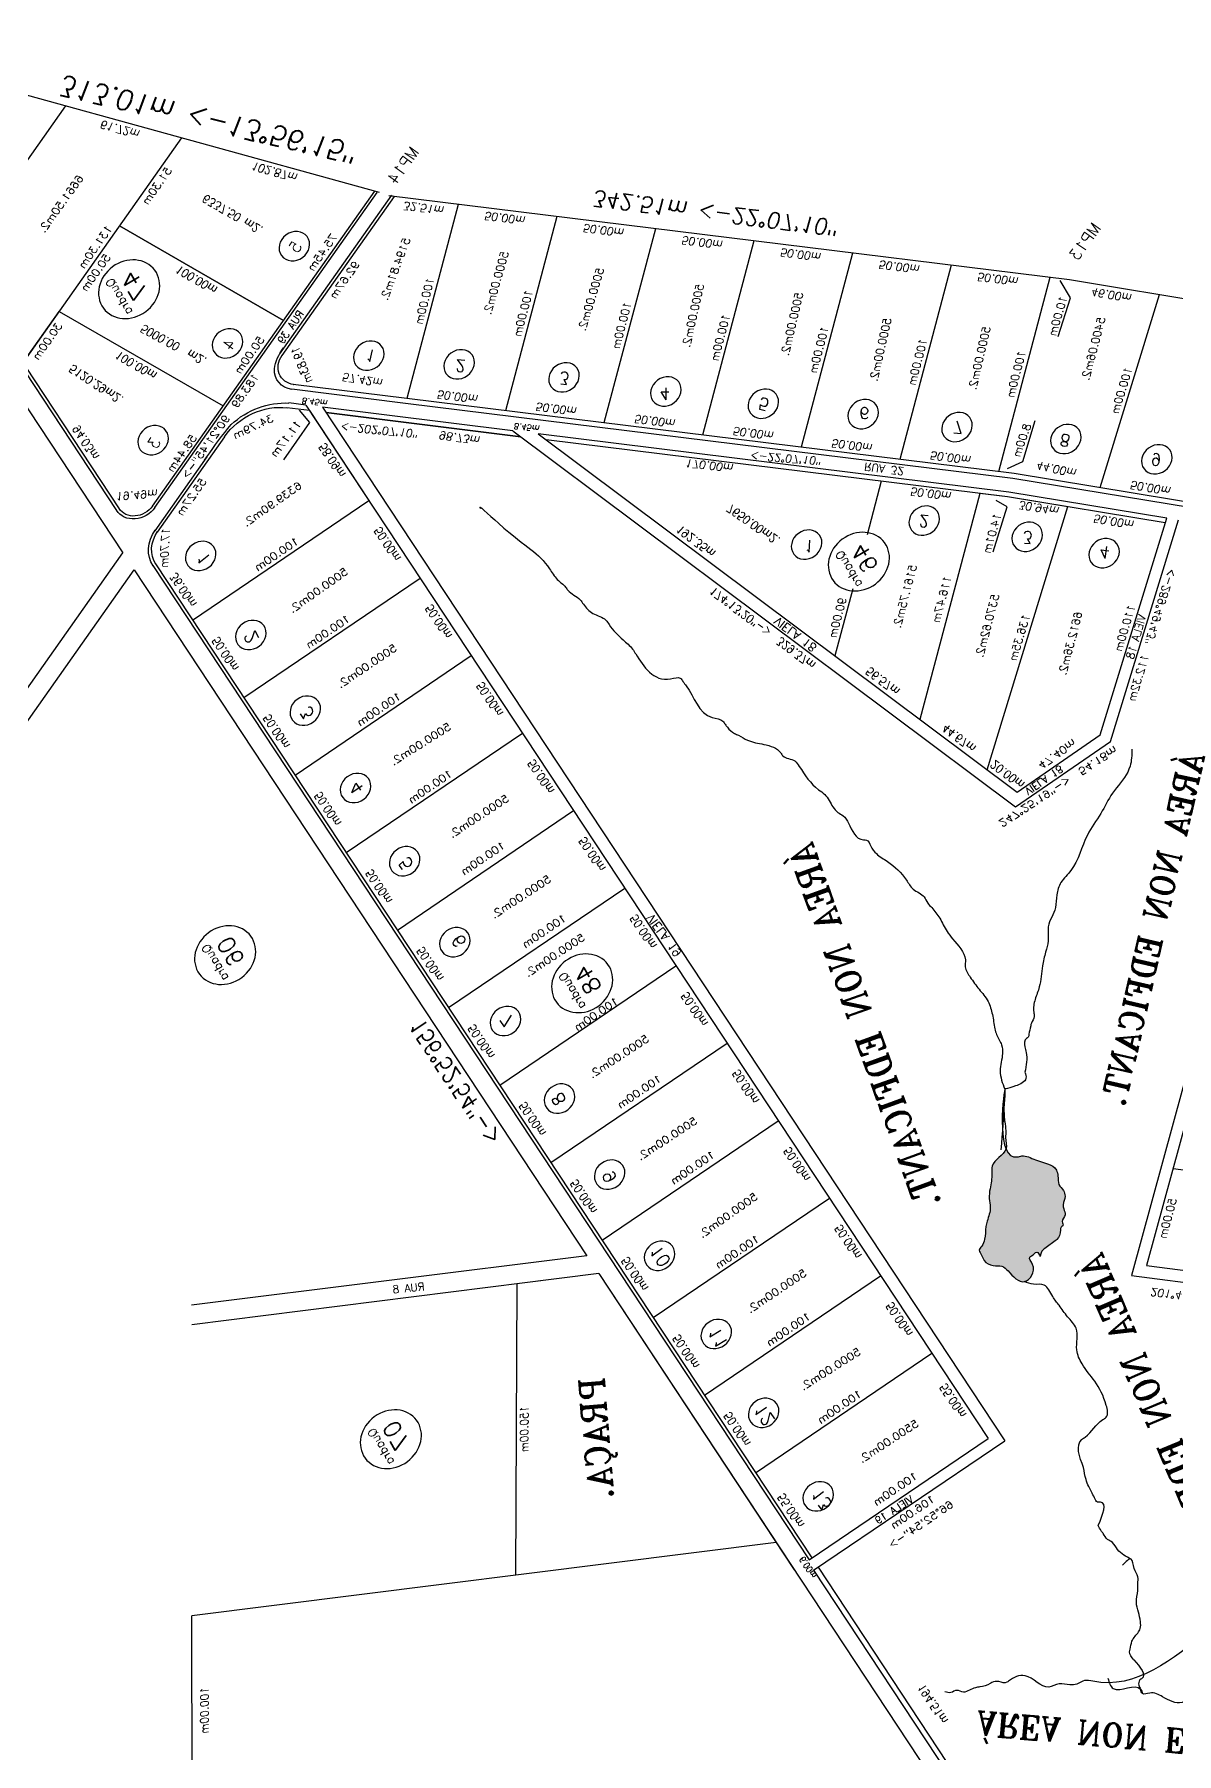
# Model space of a CAD drawing. Extents: x -23785941 to 8798891, y -8418521 to 21897894.
# Drawn here: x -3434771 to -3286920, y 5317808 to 5540460 of the extents above; entities that cross this region are included whole.
import ezdxf
from ezdxf.enums import TextEntityAlignment as Align

# ---------------------------------------------------------------- set-up
doc = ezdxf.new("R2010")
doc.units = 0
doc.header["$MEASUREMENT"] = 0
doc.header["$PDMODE"] = 34
doc.header["$PDSIZE"] = 1
doc.layers.get('0').update_dxf_attribs({"linetype": 'CONTINUOUS'})
for name, color, linetype in [('CALCADA', 3, 'CONTINUOUS'), ('REG60_100', 2, 'CONTINUOUS'), ('RUA', 1, 'CONTINUOUS'), ('TER_POLI', 5, 'CONTINUOUS'), ('VEGE', 102, 'CONTINUOUS'), ('VIEWPORT', 7, 'CONTINUOUS')]:
    doc.layers.add(name, color=color, linetype=linetype)
doc.styles.add('1_5MM', font='romans.shx', dxfattribs={"height": 6})
doc.styles.add('1MM', font='romans.shx', dxfattribs={"height": 4})
doc.styles.add('2_5MM', font='romans.shx', dxfattribs={"height": 10})
doc.styles.add('2MM', font='romans.shx', dxfattribs={"height": 8})
doc.styles.add('3MM', font='romans.shx', dxfattribs={"height": 12})

# ---------------------------------------------------------------- blocks, each defined once
blk = doc.blocks.new('A$C3D774E76')
h = blk.add_hatch(color=140)
edge = h.paths.add_edge_path()
edge.add_spline(control_points=[(-26265.3, -2103.79), (-26266.6, -2104.06), (-26269.19, -2104.6), (-26268.17, -2101.46), (-26268.6, -2098.55), (-26261.4, -2100.07), (-26258.49, -2093.41), (-26259.46, -2090.92)], knot_values=[115.327452, 115.327452, 115.327452, 115.327452, 118.357913, 121.383088, 122.393725, 126.554079, 135.752083, 135.752083, 135.752083, 135.752083], degree=3, periodic=0)
edge.add_spline(control_points=[(-26259.46, -2090.92), (-26260.56, -2088.11), (-26267.41, -2087.94), (-26273.72, -2087.18), (-26276.32, -2082.97), (-26280.81, -2081.08), (-26284.39, -2082.27), (-26287.75, -2081.96), (-26288.56, -2085.23), (-26290.95, -2088.54), (-26294.81, -2090.77), (-26298.62, -2094.69), (-26301.6, -2098.76), (-26307, -2100.6), (-26311.53, -2104.36), (-26315.29, -2108.33), (-26322.38, -2111.5), (-26320.88, -2118.12), (-26322.68, -2120.72)], knot_values=[31.23915, 31.23915, 31.23915, 31.23915, 41.640246, 45.804788, 50.085304, 55.523839, 58.736896, 61.665313, 63.920934, 67.560565, 74.02093, 76.877172, 84.010755, 88.527727, 93.57187, 101.45722, 105.093834, 115.327452, 115.327452, 115.327452, 115.327452], degree=3, periodic=0)
edge.add_spline(control_points=[(-26322.68, -2120.72), (-26319.63, -2120.07), (-26316.47, -2120.68), (-26314.29, -2126.79), (-26306.85, -2129.05), (-26300.58, -2135.38), (-26294.08, -2133.03), (-26290.84, -2130.41), (-26286.77, -2131.38), (-26282.89, -2130.19), (-26281.14, -2127.17), (-26278.23, -2125.71), (-26274.66, -2125.63), (-26274.5, -2121.56), (-26271, -2121.58), (-26271.6, -2119.67), (-26269.12, -2118.28), (-26267.2, -2116.26), (-26267.36, -2113.2), (-26267.32, -2110.85), (-26267.26, -2108.52), (-26267.44, -2105.91), (-26266.24, -2104.72), (-26265.3, -2103.79)], knot_values=[58.763561, 58.763561, 58.763561, 58.763561, 67.40728, 69.664909, 76.941728, 89.140813, 92.334642, 96.846749, 100.887362, 104.081901, 108.360829, 110.618813, 113.812642, 117.449879, 119.707863, 120.716255, 122.143583, 127.190509, 128.198901, 131.224076, 134.251497, 135.259889, 138.897652, 138.897652, 138.897652, 138.897652], degree=3, periodic=0)
for p, q in [((-26296.58, -1629.07), (-26380.72, -1683.11)), ((-26225.8, -1924.32), (-26380.72, -1683.11)), ((-26786.98, -1753.15), (-26863.33, -1953.42)), ((-26776.84, -1754.62), (-26852.44, -1952.93)), ((-26398.99, -1932.23), (-26506.93, -1764.17)), ((-26410.54, -1932.76), (-26515.35, -1769.57)), ((-26420.71, -1898.42), (-26294.94, -1816.67)), ((-26398.99, -1932.23), (-26420.71, -1898.42)), ((-26398.99, -1932.23), (-25994.87, -1913.78)), ((-26398.99, -1932.23), (-26208.09, -1923.51)), ((-26852.44, -1952.93), (-26410.54, -1932.76)), ((-26848.27, -1962.75), (-26207.63, -1933.5)), ((-26312.52, -1938.29), (-26307.96, -2038.19)), ((-26262.58, -1936.01), (-26258.02, -2035.91)), ((-26207.7, -1932), (-26203.07, -2033.4)), ((-26201.75, -1930.73), (-26196.81, -2039.12)), ((-26462.37, -1945.13), (-26457.81, -2045.03)), ((-26412.42, -1942.85), (-26407.86, -2042.75)), ((-26362.47, -1940.57), (-26357.91, -2040.47)), ((-27081.16, -1963.37), (-26863.33, -1953.42)), ((-26662.16, -1954.25), (-26657.6, -2054.15)), ((-26612.21, -1951.97), (-26607.65, -2051.87)), ((-26562.26, -1949.69), (-26557.7, -2049.59)), ((-26512.32, -1947.41), (-26507.76, -2047.31)), ((-26812, -1961.09), (-26807.44, -2060.99)), ((-26762.06, -1958.81), (-26757.5, -2058.71)), ((-26712.11, -1956.53), (-26707.55, -2056.43)), ((-27024.53, -2091.35), (-26977.76, -1968.66)), ((-26977.76, -1968.66), (-26988.45, -1996.69)), ((-27075.44, -2056.44), (-27043.11, -1971.64)), ((-26881.2, -2024.18), (-26861.41, -1972.25)), ((-26988.45, -1996.69), (-26895.01, -2032.31)), ((-26868.98, -2063.8), (-26203.07, -2033.4)), ((-27006.26, -2043.41), (-26912.82, -2079.03)), ((-26912.82, -2079.03), (-27006.26, -2043.41)), ((-26862.77, -2069.52), (-26196.81, -2039.12)), ((-26852.25, -2040.24), (-26860.25, -2060.44)), ((-26865.47, -2063.64), (-26873.88, -2055.89)), ((-26839.57, -2103.78), (-26881.93, -2064.8)), ((-26881.93, -2064.8), (-26881.82, -2064.9)), ((-26860.25, -2060.44), (-26868.72, -2060)), ((-26865.48, -2063.64), (-26807.44, -2060.99)), ((-26931.21, -2155.35), (-26898.15, -2068.62)), ((-26859.25, -2069.36), (-26786.6, -2136.22)), ((-26786.6, -2136.22), (-26859.25, -2069.36)), ((-26786.6, -2136.22), (-26831.44, -2094.95)), ((-26786.6, -2136.22), (-26831.44, -2094.95)), ((-26907.29, -2177.36), (-26839.57, -2103.78)), ((-26612.94, -2312.36), (-26839.57, -2103.78)), ((-26870.5, -2211.22), (-26802.78, -2137.64)), ((-26791.77, -2134.86), (-26468.05, -2219.95)), ((-26416.29, -2340.98), (-26227.89, -2133.12)), ((-26227.89, -2133.12), (-26147.5, -2205.99)), ((-26782.33, -2143.54), (-26473.89, -2224.62)), ((-26604.99, -2303.36), (-26777.17, -2144.9)), ((-26411.13, -2344.21), (-26227.48, -2141.6)), ((-26227.48, -2141.6), (-26151.53, -2210.43)), ((-26833.71, -2245.08), (-26765.99, -2171.5)), ((-26261.06, -2178.64), (-26186.96, -2245.8)), ((-26614.53, -2219.2), (-26591.15, -2193.8)), ((-26796.91, -2278.94), (-26729.2, -2205.36)), ((-26615.3, -2293.87), (-26536.43, -2208.18)), ((-26493.23, -2219.53), (-26581.48, -2323.47)), ((-26468.05, -2219.95), (-26466.09, -2274.09)), ((-26473.89, -2224.62), (-26472.17, -2271.98)), ((-26760.12, -2312.8), (-26692.41, -2239.22)), ((-26652.09, -2260.01), (-26633.43, -2239.73)), ((-26723.33, -2346.66), (-26655.61, -2273.08)), ((-26472.17, -2271.98), (-26544.91, -2357.65)), ((-26466.09, -2274.09), (-26540.34, -2361.54)), ((-26585.8, -2282.64), (-26600.75, -2300.41)), ((-26604.99, -2303.36), (-26615.3, -2293.87)), ((-26604.99, -2303.36), (-26615.3, -2293.88)), ((-26600.75, -2300.41), (-26606.92, -2298.1)), ((-26686.54, -2380.52), (-26618.82, -2306.94)), ((-26581.41, -2323.38), (-26604.99, -2303.36)), ((-26543.29, -2355.75), (-26604.99, -2303.36)), ((-26543.29, -2355.75), (-26604.99, -2303.36)), ((-26615.38, -2318.75), (-26617.18, -2311.07)), ((-26402.73, -2490.83), (-26612.94, -2312.36)), ((-26629.3, -2334.89), (-26615.38, -2318.75)), ((-26644.12, -2417.06), (-26579.4, -2340.83)), ((-26671.12, -2382.68), (-26681.98, -2383.59))]:
    blk.add_line(p, q)
at = {"color": 5}
blk.add_line((-26931.21, -2155.35), (-26931.77, -2154.96), dxfattribs=at)
for centre in [(-26393.65, -1807.5), (-26656.39, -1879.9), (-26530.08, -2006.96), (-26975.65, -2029.35), (-26624.43, -2229.15)]:
    blk.add_circle(centre, 15, dxfattribs=at)
for centre in [(-26232.31, -1953.07), (-26387.27, -1960.23), (-26335.26, -1959.83), (-26285.96, -1955.73), (-26588.59, -1970.34), (-26538.24, -1967.46), (-26487.34, -1966.27), (-26438.4, -1963.97), (-26736.72, -1978.37), (-26687.13, -1975.8), (-26639.71, -1973.94), (-26837.2, -1981.98), (-26786.92, -1978.91), (-26902.57, -1996.29), (-26920.72, -2051.43), (-26941.53, -2103.8), (-26870.27, -2101.4), (-26837.63, -2133.13), (-26798.5, -2169.1), (-26759.84, -2203.66), (-26648.48, -2214.14), (-26723.36, -2237.1), (-26621.28, -2265.3), (-26686.97, -2271.9), (-26581.37, -2299.71), (-26651.36, -2303.76), (-26549.72, -2324.17), (-26611.39, -2341.6), (-26573.51, -2370.31)]:
    blk.add_circle(centre, 7.5)
for centre, radius, start, end in [((-26853.91, -2034.58), 29.21, 159.13286, 227.36251), ((-26888.7, -2072.38), 10.17, 47.37591, 159.13286)]:
    blk.add_arc(centre, radius, start, end)
at = {"color": 140, "end_tangent": (0.332494, 0.943105)}
blk.add_spline([(-26049.53, -2063.54), (-26064.43, -2005.23), (-26067.32, -2002.35), (-26068.28, -1998.5), (-26070.21, -1995.62), (-26074.06, -1991.77), (-26075.98, -1986.96), (-26088.5, -1981.19), (-26091.39, -1973.49), (-26091.39, -1972.53), (-26094.28, -1969.64), (-26096.2, -1966.76), (-26096.2, -1965.8), (-26098.13, -1960.99), (-26099.09, -1959.06), (-26100.05, -1956.18), (-26101.02, -1953.29), (-26103.91, -1951.37), (-26104.87, -1948.48), (-26107.17, -1946.4)], degree=3, dxfattribs=at)
at = {"color": 140}
for points, start_tangent in [([(-26060.93, -2011.81), (-26054.75, -2010.96), (-26045.75, -2021.12), (-26043.2, -2020.58)], (-0.876639, 0.48115)), ([(-26060.64, -2026.81), (-26065.39, -2027.36), (-26066.36, -2028.32), (-26069.25, -2031.2), (-26070.21, -2033.13), (-26072.13, -2037.94), (-26075.02, -2039.86), (-26079.84, -2041.79), (-26084.65, -2043.71), (-26089.46, -2047.56), (-26092.35, -2049.48), (-26095.24, -2051.4), (-26100.05, -2052.37), (-26105.14, -2053.86), (-26105.23, -2048.86)], (0.896395, 0.443256)), ([(-26060.64, -2026.81), (-26049.94, -2024.43), (-26049.94, -2023.46), (-26048.01, -2021.54), (-26045.75, -2021.12)], (-0.934298, -0.356494)), ([(-25959.1, -2107.23), (-25963.18, -2099.45), (-25972.8, -2089.83), (-25977.62, -2080.21), (-25982.43, -2073.48), (-25989.17, -2067.71), (-25992.06, -2064.82), (-25996.87, -2061.94), (-26000.72, -2060.01), (-26007.46, -2056.17), (-26008.43, -2055.2), (-26013.24, -2049.43), (-26017.09, -2046.55), (-26018.05, -2043.66), (-26024.79, -2038.85), (-26026.72, -2033.08), (-26035.38, -2027.31), (-26041.16, -2023.46), (-26043.2, -2020.58), (-26045.75, -2021.12)], (0.70932, -0.704887)), ([(-26130.2, -2050.8), (-26139.59, -2058.03), (-26140.55, -2057.07), (-26143.44, -2057.07), (-26150.18, -2058.03), (-26154.03, -2058.99), (-26160, -2061.36)], (0.942518, 0.334154)), ([(-26105.14, -2053.86), (-26113.54, -2051.36), (-26118.35, -2051.36), (-26121.24, -2050.4), (-26125.09, -2050.4), (-26127.02, -2050.4), (-26130.2, -2050.8)], (0.992634, -0.121148)), ([(-26160, -2061.36), (-26172.68, -2068.54), (-26172.68, -2070.46), (-26174.61, -2082), (-26174.61, -2083.93), (-26179.72, -2087.28), (-26193.87, -2089.7), (-26205.42, -2089.7), (-26213.12, -2091.62), (-26222.75, -2097.39), (-26230.45, -2097.39), (-26238.15, -2097.39), (-26243.93, -2097.39), (-26251.63, -2097.39), (-26255.49, -2093.54), (-26259.46, -2090.92)], (0.958566, 0.284871)), ([(-26349.16, -2137.14), (-26336.98, -2129.01), (-26334.97, -2128), (-26330.93, -2125.99), (-26327.9, -2123.97), (-26322.85, -2120.94), (-26319.82, -2110.86), (-26316.79, -2108.84), (-26310.73, -2103.79), (-26306.69, -2100.77), (-26302.65, -2098.75), (-26297.61, -2093.71), (-26295.59, -2091.69), (-26290.54, -2087.66), (-26288.52, -2084.63), (-26287.51, -2082.61), (-26284.63, -2082.06), (-26281.45, -2081.6), (-26276.4, -2083.62), (-26273.38, -2086.65), (-26269.34, -2087.66), (-26259.46, -2090.92), (-26264.29, -2098.75), (-26268.33, -2099.76), (-26268.33, -2100.77), (-26268.33, -2103.79), (-26265.3, -2103.79)], (-0.950762, -0.309921)), ([(-26323.94, -2118.88), (-26349.16, -2137.14), (-26315.78, -2122.96), (-26314.77, -2124.98), (-26308.72, -2129.01), (-26297.61, -2134.06), (-26294.58, -2133.05), (-26290.54, -2131.03), (-26286.5, -2131.03), (-26283.47, -2130.02), (-26280.44, -2126.99), (-26278.42, -2125.99), (-26275.39, -2124.98), (-26273.38, -2121.95), (-26271.36, -2120.94), (-26271.36, -2119.93), (-26270.35, -2118.93), (-26267.32, -2114.89), (-26267.32, -2113.88), (-26267.32, -2110.86), (-26267.32, -2107.83), (-26267.32, -2106.82), (-26265.3, -2103.79)], (-0.968465, -0.249151)), ([(-26444.07, -2160.34), (-26435.99, -2159.33), (-26430.94, -2159.33), (-26417.82, -2158.32), (-26414.79, -2156.31), (-26408.73, -2155.3), (-26400.66, -2155.3), (-26392.58, -2155.3), (-26385.51, -2153.28), (-26378.44, -2150.25), (-26375.42, -2149.25), (-26369.35, -2148.24), (-26365.32, -2146.22), (-26358.54, -2140.48), (-26349.16, -2137.14)], (-0.969596, -0.244712)), ([(-26350.09, -2149.45), (-26347.08, -2148.18), (-26347.08, -2142.12), (-26349.16, -2137.14)], (-0.963725, -0.266897)), ([(-26455.91, -2280.01), (-26449.04, -2274.53), (-26443.99, -2263.43), (-26442.98, -2260.41), (-26437.93, -2250.32), (-26432.88, -2239.22), (-26422.78, -2223.08), (-26420.76, -2216.02), (-26416.73, -2210.98), (-26411.68, -2206.94), (-26405.62, -2198.88), (-26399.56, -2194.84), (-26395.52, -2190.81), (-26390.48, -2185.76), (-26382.4, -2178.7), (-26378.36, -2173.66), (-26373.31, -2169.62), (-26371.29, -2168.61), (-26369.27, -2165.59), (-26368.26, -2164.58), (-26365.23, -2161.55), (-26364.23, -2160.54), (-26364.23, -2159.53), (-26361.2, -2156.51), (-26358.26, -2155.47), (-26350.09, -2149.45)], (-0.629662, -0.77687))]:
    blk.add_spline(points, degree=3, dxfattribs=dict(at, start_tangent=start_tangent))
blk.add_open_spline([(-26768.23, -2101.17), (-26772.32, -2100.9), (-26736.23, -2106.58), (-26730.83, -2111.26), (-26713.24, -2109.69), (-26708.4, -2111.37), (-26702.89, -2110.95), (-26698.77, -2113.5), (-26692.61, -2113.05), (-26686.57, -2113.54), (-26681.54, -2117.57), (-26674.17, -2116.93), (-26667.2, -2117.84), (-26660.14, -2119.4), (-26649.29, -2118.64), (-26635.71, -2117.74), (-26631.98, -2129.66), (-26628.36, -2129.13), (-26619.59, -2129.71), (-26607.64, -2125.21), (-26600.01, -2133.53), (-26596.63, -2133.22), (-26593.61, -2133.23), (-26590.41, -2133.68), (-26586.72, -2135.84), (-26581.35, -2137.24), (-26575.51, -2142.7), (-26569.24, -2146.67), (-26562.88, -2145.93), (-26559.64, -2149.8), (-26550.43, -2149.26), (-26542.32, -2148.84), (-26534.5, -2151.55), (-26529.08, -2151.29), (-26523.87, -2150.39), (-26518.82, -2152.79), (-26512.15, -2152.22), (-26504.57, -2150.21), (-26500.82, -2155.19), (-26496.8, -2153.96), (-26491.54, -2154.09), (-26483.1, -2157.3), (-26473.96, -2158.9), (-26464.72, -2157.57), (-26459.21, -2161.05), (-26455.07, -2159.73), (-26452.29, -2160.06), (-26451.19, -2160.19)], degree=3, knots=[0, 0, 0, 0, 12.316159, 49.003896, 56.027484, 62.132287, 64.139643, 72.411559, 75.424752, 82.519722, 90.160016, 93.168891, 104.252545, 111.347198, 114.528114, 137.280539, 142.295547, 144.302903, 147.311779, 169.411193, 175.259772, 177.267128, 179.274484, 184.389745, 186.633133, 192.035431, 200.664369, 210.545104, 212.55246, 219.284631, 223.055677, 239.379027, 243.516808, 247.527203, 255.556627, 258.728558, 263.74479, 275.830506, 277.246964, 281.261676, 286.277908, 293.582224, 307.77612, 313.793872, 321.098188, 324.879569, 327.457458, 327.457458, 327.457458, 327.457458], dxfattribs=at)
blk.add_spline([(-26451.19, -2160.19), (-26444.07, -2160.34)], degree=3, dxfattribs=at)
for p in [(-26931.21, -2155.35), (-26604.99, -2303.36), (-26612.94, -2312.36), (-26679.18, -2387.29)]:
    blk.add_point(p)
at = {"layer": 'CALCADA'}
for p, q in [((-26201.75, -1930.73), (-26008.69, -1921.92)), ((-26848.34, -1961.25), (-26207.7, -1932)), ((-27189.41, -1976.82), (-26883.7, -1962.86)), ((-26872.79, -1978.24), (-26938.29, -2150.06)), ((-26878.16, -2011.99), (-26862.81, -1971.7)), ((-26868.98, -2063.8), (-26875.27, -2058.02)), ((-26837.87, -2101.94), (-26880.24, -2062.96)), ((-26932.61, -2154.81), (-26899.55, -2068.09)), ((-26791.77, -2134.86), (-26862.77, -2069.52)), ((-26611.28, -2310.48), (-26837.87, -2101.94)), ((-26606.64, -2305.24), (-26782.33, -2143.54)), ((-26544.91, -2357.65), (-26606.64, -2305.24)), ((-26401.11, -2488.93), (-26611.28, -2310.48))]:
    blk.add_line(p, q, dxfattribs=at)
for centre, radius, start, end in [((-26883.38, -1974.2), 11.34, 339.13286, 92.61369), ((-26696.49, -2085.02), 195.8, 158.10316, 163.7244), ((-26850.04, -2034.27), 34.64, 173.1538, 223.27315), ((-26882.31, -2076.93), 19.38, 129.62204, 163.2796), ((-26888.05, -2071.58), 11.64, 47.8298, 124.63443)]:
    blk.add_arc(centre, radius, start, end, dxfattribs=at)
at = {"layer": 'CALCADA', "linetype": 'ByBlock'}
blk.add_arc((-26847.27, -1977.96), 16.75, 92.61369, 159.13286, dxfattribs=at)
at = {"layer": 'REG60_100'}
blk.add_line((-26658.36, -2367.29), (-26671.12, -2382.68), dxfattribs=at)
at = {"layer": 'TER_POLI'}
for p, q in [((-26201.64, -1933.23), (-26008.58, -1924.42)), ((-27189.35, -1978.32), (-26883.63, -1964.36)), ((-26937.57, -2150.98), (-27189.35, -1978.32)), ((-26679.18, -2387.29), (-26933.19, -2153.52)), ((-26461.35, -2572.24), (-26679.18, -2387.29))]:
    blk.add_line(p, q, dxfattribs=at)
at = {"layer": 'VIEWPORT'}
for p, q in [((-26874.19, -1977.7), (-26939.69, -2149.53)), ((-26878.16, -2012), (-26877.46, -2010.12)), ((-26877.46, -2010.12), (-26878.16, -2012)), ((-26882.61, -2023.64), (-26882.6, -2023.64))]:
    blk.add_line(p, q, dxfattribs=at)
at = {"layer": 'VIEWPORT', "linetype": 'ByBlock'}
blk.add_arc((-26847.27, -1977.96), 15.25, 92.61369, 159.13286, dxfattribs=at)
at = {"layer": 'VIEWPORT'}
blk.add_arc((-26883.38, -1974.2), 9.84, 339.13286, 92.61369, dxfattribs=at)
for p in [(-26847.97, -1962.73), (-26883.63, -1964.36), (-26874.19, -1977.7), (-26861.52, -1972.53), (-26881.2, -2024.18), (-26881.2, -2024.18), (-26873.69, -2056.07), (-26881.93, -2064.8), (-26898.15, -2068.62), (-26939.69, -2149.53)]:
    blk.add_point(p, dxfattribs=at)
at = {"color": 1}
for s, height, rotation, style, p in [('156%%d52\'54"->', 8, 2.61369, '2MM', (-26528.1, -1931.52)), ('313.01m <-13%%d56\'15"', 10, 323.47374, '2_5MM', (-27023.33, -2106.93)), ('<-22%%d07\'10"', 4, 314.64722, '1MM', (-26692.25, -2230.57)), ('342.51m <-22%%d07\'10" ', 8, 317.37591, '2MM', (-26818.71, -2274.41))]:
    blk.add_text(s, height=height, rotation=rotation, dxfattribs=dict(at, style=style)).set_placement(p, align=Align.MIDDLE)
at = {"style": '1MM'}
for s, rotation, p in [('50.00m', 2.61369, (-26437.21, -1947.99)), ('10.00m', 49.31589, (-26667.47, -2373.05))]:
    blk.add_text(s, height=4, rotation=rotation, dxfattribs=at).set_placement(p, align=Align.MIDDLE)
at = {"color": 1, "char_height": 4, "attachment_point": 1, "rotation": 5.03393, "style": '1MM'}
for insert in [(-26404.72, -1800.53), (-26667.45, -1872.92), (-26541.14, -1999.98), (-26986.72, -2022.38), (-26635.49, -2222.17)]:
    blk.add_mtext('Quadra', dxfattribs=dict(at, insert=insert))
at = {"color": 1, "attachment_point": 1}
for s, insert, char_height, width, rotation, style in [('07', (-26401.85, -1807.31), 8, 20.682, 5.03393, '2MM'), ('06', (-26664.58, -1879.7), 8, 20.682, 5.03393, '2MM'), ('48', (-26538.27, -2006.77), 8, 20.682, 5.03393, '2MM'), ('47', (-26983.85, -2029.16), 8, 20.682, 5.03393, '2MM'), ('MP14', (-26948.13, -2175.88), 6, 38.617, 69.49536, '1_5MM'), ('46', (-26632.62, -2228.95), 8, 20.682, 5.03393, '2MM'), ('MP13', (-26697.28, -2412.35), 6, 29.559, 69.49536, '1_5MM')]:
    blk.add_mtext(s, dxfattribs=dict(at, insert=insert, char_height=char_height, width=width, rotation=rotation, style=style))
at = {"attachment_point": 1}
for s, insert, char_height, width, rotation, style in [('\\Fromant.shx;PRAÇA.', (-26359.9, -1895.52), 12, 149.798, 28.38937, '3MM'), ('12', (-26290.97, -1952.5), 6, 3.251, 1.76162, '1_5MM'), ('13', (-26235.82, -1950.34), 6, 1.625, 358.54579, '1_5MM'), ('8', (-26490.42, -1962.81), 6, 4.927, 1.05228, '1_5MM'), ('9', (-26441.04, -1960.88), 6, 7.631, 10.80167, '1_5MM'), ('10', (-26392.97, -1957.27), 6, 2.438, 0.24916, '1_5MM'), ('11', (-26339.31, -1956.87), 6, 3.251, 4.71761, '1_5MM'), ('5', (-26641.24, -1970.78), 6, 8.212, 0.07022, '1_5MM'), ('6', (-26590.93, -1969.32), 6, 3.942, 1.67589, '1_5MM'), ('7', (-26541.13, -1965.44), 6, 3.942, 1.1608, '1_5MM'), ('VIELA 19', (-26203.52, -1988.21), 4, 603.212, 94.27953, '1MM'), ('2', (-26789.31, -1975.77), 6, 11.198, 6.58516, '1_5MM'), ('3', (-26738.43, -1975.57), 6, 7.465, 2.85322, '1_5MM'), ('4', (-26690.22, -1973.23), 6, 5.226, 1.97758, '1_5MM'), ('1', (-26838.08, -1979.26), 6, 1.625, 358.54579, '1_5MM'), ('3', (-26904.91, -1997.17), 6, 7.465, 66.30776, '1_5MM'), ('4', (-26923.46, -2053.15), 6, 5.226, 69.74582, '1_5MM'), ('1', (-26869.71, -2098.41), 6, 1.625, 322.98484, '1_5MM'), ('5', (-26944.61, -2105.12), 6, 8.212, 67.10405, '1_5MM'), ('2', (-26836.02, -2129.57), 6, 11.198, 316.12078, '1_5MM'), ('3', (-26797.65, -2165.31), 6, 7.465, 316.82366, '1_5MM'), ('VIELA 18', (-26625.18, -2179.69), 4, 603.212, 345.44713, '1MM'), ('4', (-26758.26, -2199.01), 6, 5.226, 310.72731, '1_5MM'), ('1', (-26646.31, -2211.03), 6, 1.625, 313.52188, '1_5MM'), ('VIELA 18', (-26468.94, -2227.97), 4, 603.212, 272.03098, '1MM'), ('5', (-26723, -2233.4), 6, 8.212, 323.22379, '1_5MM'), ('2', (-26620.78, -2261.36), 6, 11.198, 317.10277, '1_5MM'), ('6', (-26686.07, -2269.09), 6, 3.942, 309.78808, '1_5MM'), ('7', (-26650.43, -2300.5), 6, 3.942, 316.13629, '1_5MM'), ('3', (-26580.38, -2296.04), 6, 7.465, 314.81585, '1_5MM'), ('VIELA 18', (-26512.43, -2320.32), 4, 603.212, 48.74303, '1MM'), ('4', (-26549.65, -2320.85), 6, 5.226, 318.68889, '1_5MM'), ('8', (-26610.95, -2337.11), 6, 4.927, 321.93438, '1_5MM'), ('9', (-26573.12, -2366.31), 6, 7.631, 317.43433, '1_5MM')]:
    blk.add_mtext(s, dxfattribs=dict(at, insert=insert, char_height=char_height, width=width, rotation=rotation, style=style))
at = {"insert": (-26538.01, -2049.23), "char_height": 4, "width": 603.212, "attachment_point": 1, "style": '1MM'}
blk.add_mtext('VIELA 19', dxfattribs=at)
at = {"layer": 'REG60_100', "style": '1MM'}
for s, height, rotation, p in [('100.00m', 4, 33.02508, (-26335.91, -1661.55)), ('150.00m', 4, 33.02508, (-26355.65, -1860.9)), ('6.00m', 3, 2.61369, (-26204.82, -1929.37)), ('55.00m', 4, 2.61369, (-26234.93, -1938.75)), ('194.51m', 4, 2.61369, (-26105.77, -1938.47)), ('50.00m', 4, 2.61369, (-26387.27, -1945.71)), ('50.00m', 4, 2.61369, (-26337.32, -1943.43)), ('50.00m', 4, 2.61369, (-26287.37, -1941.15)), ('50.00m', 4, 2.61369, (-26587.06, -1954.83)), ('50.00m', 4, 2.61369, (-26537.11, -1952.55)), ('50.00m', 4, 2.61369, (-26487.16, -1950.27)), ('50.00m', 4, 2.61369, (-26786.85, -1963.95)), ('50.00m', 4, 2.61369, (-26736.9, -1961.67)), ('50.00m', 4, 2.61369, (-26686.95, -1959.39)), ('50.00m', 4, 2.61369, (-26637.01, -1957.11)), ('94.03m', 4, 2.61361, (-26923.13, -1970.17)), ('19.49m', 4, 305.87313, (-26883.89, -1975.05)), ('17.70m', 4, 35.87313, (-26852.4, -1970.87)), ('36.00m', 4, 2.61369, (-26828.11, -1965.89)), ('30.00m', 4, 69.13278, (-26979.37, -1984.1)), ('100.00m', 4, 92.61369, (-26314.24, -1988.42)), ('100.00m', 4, 92.61369, (-26264.29, -1986.14)), ('100.00m', 4, 92.61369, (-26210.91, -1984.25)), ('55.27m', 4, 69.13286, (-26865.84, -1995.11)), ('100.00m', 4, 92.61369, (-26464.88, -1998.33)), ('100.00m', 4, 92.61369, (-26414.9, -1997.33)), ('100.00m', 4, 92.61369, (-26364.19, -1990.7)), ('58.44m', 4, 69.13278, (-26887.8, -2003.65)), ('100.00m', 4, 92.61369, (-26663.88, -2004.38)), ('100.00m', 4, 92.61369, (-26615.96, -2004.32)), ('100.00m', 4, 92.61369, (-26512.24, -2003.73)), ('100.00m', 4, 92.61369, (-26813.72, -2011.22)), ('100.00m', 4, 92.61369, (-26763.77, -2008.94)), ('100.00m', 4, 92.61369, (-26713.82, -2006.66)), ('100.00m', 4, 92.61369, (-26564.85, -2007.17)), ('100.00m', 4, 339.13361, (-26940.3, -2010.76)), ('131.30m', 4, 69.13278, (-27004.88, -2028.57)), ('50.00m', 4, 69.13278, (-26993.62, -2021.48)), ('34.79m', 4, 102.99369, (-26876.45, -2037.86)), ('50.00m', 4, 2.61369, (-26383.07, -2037.61)), ('50.00m', 4, 2.61369, (-26333.12, -2035.33)), ('50.00m', 4, 2.61369, (-26283.17, -2033.05)), ('55.00m', 4, 2.61369, (-26230.72, -2030.66)), ('11.17m', 4, 72.45148, (-26860.87, -2047.01)), ('50.00m', 4, 2.61369, (-26532.91, -2044.45)), ('50.00m', 4, 2.61369, (-26482.96, -2042.17)), ('50.00m', 4, 2.61369, (-26433.01, -2039.89)), ('50.00m', 4, 69.13278, (-26908.79, -2056.6)), ('50.00m', 4, 2.61369, (-26732.7, -2053.57)), ('50.00m', 4, 2.61369, (-26682.75, -2051.29)), ('50.00m', 4, 2.61369, (-26632.8, -2049.01)), ('50.00m', 4, 2.61369, (-26582.86, -2046.73)), ('100.00m', 4, 339.13361, (-26958.11, -2057.48)), ('58.09m', 4, 2.61452, (-26836.64, -2058.32)), ('50.00m', 4, 2.61369, (-26782.65, -2055.85)), ('61.72m', 4, 325.55778, (-27047.72, -2070.59)), ('51.30m', 4, 69.13278, (-27011.66, -2068.81)), ('8.45m', 3, 316.09165, (-26867.37, -2068.18)), ('19.83m', 4, 12.85813, (-26887.82, -2073.45)), ('57.42m', 4, 319.42257, (-26861.61, -2092.39)), ('75.45m', 4, 69.13278, (-26929.99, -2112.85)), ('92.67m', 4, 69.13286, (-26910.94, -2113.41)), ('98.73m', 4, 318.16116, (-26805.45, -2112.94)), ('102.87m', 4, 325.55778, (-26979.85, -2117.14)), ('50.00m', 4, 317.37591, (-26823.88, -2123.65)), ('100.00m', 4, 47.37591, (-26876.37, -2137.86)), ('8.45m', 3, 316.09165, (-26788.62, -2141.19)), ('32.51m', 4, 317.37591, (-26916.54, -2163.41)), ('50.00m', 4, 317.37591, (-26787.09, -2157.51)), ('50.00m', 4, 47.81147, (-26241.3, -2162.81)), ('100.00m', 4, 47.37591, (-26839.58, -2171.72)), ('192.35m', 4, 345.27313, (-26685.18, -2173.22)), ('50.00m', 4, 317.37591, (-26886.18, -2191.35)), ('50.00m', 4, 317.37591, (-26750.3, -2191.37)), ('100.00m', 4, 47.37591, (-26802.79, -2205.58)), ('170.00m', 4, 316.65909, (-26713.63, -2199.61)), ('90.00m', 4, 47.37591, (-26607.1, -2205.52)), ('56.57m', 4, 345.27313, (-26564.81, -2204.85)), ('50.00m', 4, 317.37591, (-26849.39, -2225.21)), ('50.00m', 4, 317.37591, (-26713.51, -2225.23)), ('44.67m', 4, 345.27313, (-26515.85, -2217.72)), ('20.00m', 4, 345.27313, (-26484.58, -2225.94)), ('100.00m', 4, 47.37591, (-26766, -2239.44)), ('116.47m', 4, 47.37897, (-26581.79, -2250.1)), ('47.40m', 4, 270.9709, (-26477.65, -2250.35)), ('50.00m', 4, 317.37591, (-26812.6, -2259.07)), ('50.00m', 4, 317.37591, (-26676.72, -2259.09)), ('136.35m', 4, 49.66675, (-26540.37, -2268.87)), ('100.00m', 4, 47.37591, (-26729.21, -2273.3)), ('50.00m', 4, 317.37591, (-26630.64, -2275.43)), ('50.00m', 4, 317.37591, (-26775.81, -2292.93)), ('50.00m', 4, 317.37591, (-26639.93, -2292.95)), ('14.01m', 4, 48.86132, (-26594.28, -2287.58)), ('100.00m', 4, 47.37591, (-26692.42, -2307.16)), ('30.94m', 4, 319.66675, (-26589.95, -2312.31)), ('110.00m', 4, 49.66675, (-26510.82, -2311.32)), ('50.00m', 4, 317.37591, (-26739.02, -2326.79)), ('8.00m', 4, 52.5659, (-26625.09, -2324.74)), ('44.00m', 4, 321.9904, (-26601.11, -2329.73)), ('100.00m', 4, 47.37591, (-26655.62, -2341.02)), ('50.00m', 4, 319.66675, (-26560.11, -2336.82)), ('50.00m', 4, 317.37591, (-26702.23, -2360.65)), ('50.00m', 4, 319.66675, (-26562.93, -2360.06)), ('100.00m', 4, 49.66675, (-26614.8, -2376.36)), ('46.00m', 4, 319.66675, (-26659.06, -2399.13))]:
    blk.add_text(s, height=height, rotation=rotation, dxfattribs=at).set_placement(p, align=Align.MIDDLE)
for s, rotation, p in [(' 5000.00m2.', 92.72096, (-26331.31, -1995.82)), ('5000.00m2.', 94.65942, (-26280.42, -1992.9)), ('5120.29m2.', 341.92286, (-26946.21, -1993.35)), ('5000.00m2.', 93.55818, (-26483.47, -2000.25)), ('5000.00m2.', 93.55818, (-26432.43, -1995.53)), ('5000.00m2.', 91.17805, (-26379.73, -1997.29)), ('5500.00m2.', 93.55818, (-26230.53, -1994.82)), ('5000.00m2.', 93.55818, (-26583.98, -2007.74)), ('5000.00m2.', 93.55818, (-26547.84, -2004.25)), ('5000.00m2.', 91.17805, (-26781.51, -2016.79)), (' 5000.00m2.', 92.72096, (-26733.1, -2015.32)), ('5000.00m2.', 94.65942, (-26682.21, -2012.4)), ('5000.00m2.', 93.55818, (-26632.32, -2014.32)), ('6339.90m2.', 91.31248, (-26833.61, -2023.49)), ('6661.50m2.', 69.72039, (-27031.43, -2028.46)), ('5000.00  m2.', 337.6742, (-26938.78, -2033.45)), ('6337.50 m2.', 339.20875, (-26976.44, -2092.23)), ('5194.81m2.', 53.41035, (-26896.69, -2137.3)), ('5000.00m2.', 48.64266, (-26858.6, -2171.67)), (' 5000.00m2.', 49.47309, (-26822, -2204.01)), ('7650.00m2.', 343.46383, (-26675.35, -2202.62)), ('5000.00m2.', 45.32908, (-26781.59, -2237.14)), ('5161.75m2.', 47.24143, (-26592.16, -2238.87)), ('5370.62m2.', 47.24143, (-26553.11, -2261.82)), ('5000.00m2.', 45.66235, (-26746.31, -2272.21)), ('6612.36m2.', 47.24143, (-26518.96, -2288.29)), ('5000.00m2.', 45.32908, (-26706.93, -2298.48)), ('5000.00m2.', 45.66235, (-26671.65, -2333.54)), ('5400.06m2.', 47.24143, (-26639.26, -2379.15))]:
    blk.add_text(s, height=4, rotation=rotation, dxfattribs=at).set_placement(p, align=Align.BOTTOM_CENTER)
at = {"layer": 'RUA', "style": '1MM'}
for s, rotation, p in [('66%%d52\'54"->', 92.61369, (-26187.41, -1984.04)), ('106.00m', 92.61369, (-26195.4, -1984.4)), ('183.89  90%%d21\'45"->', 69.1323, (-26887.35, -2025.83)), ('<-202%%d07\'10"', 315.78333, (-26834.35, -2084.74)), ('201%%d41\'02"->', 316.85576, (-26200.25, -2149.26)), ('174%%d13\'20"->  329.37m', 345.27313, (-26626.31, -2174.22)), ('247%%d25\'19"->  54.18m', 273.71144, (-26463.26, -2241.71)), ('<-289%%d49\'43"  112.32m', 49.66675, (-26499.39, -2319.49))]:
    blk.add_text(s, height=4, rotation=rotation, dxfattribs=at).set_placement(p, align=Align.MIDDLE)
at = {"layer": 'RUA', "char_height": 4, "width": 808.839, "attachment_point": 1, "style": '1_5MM'}
for s, insert, rotation in [('RUA 8', (-26450.86, -1863.8), 124.58419), ('RUA 39', (-26912.92, -2087.62), 68.46787), ('RUA 32', (-26662.34, -2256.47), 317.56255)]:
    blk.add_mtext(s, dxfattribs=dict(at, insert=insert, rotation=rotation))
at = {"layer": 'VEGE', "char_height": 12, "width": 262.446, "attachment_point": 1, "style": '3MM'}
for insert, rotation in [((-26078.66, -1945.97), 315.34149), ((-26522.75, -2122.05), 14.70963), ((-26251.49, -2116.74), 11.67118), ((-26439.78, -2298.45), 45.34149)]:
    blk.add_mtext('\\Fromant.shx;ÁREA NON EDFICANT.', dxfattribs=dict(at, insert=insert, rotation=rotation))

msp = doc.modelspace()

# ---------------------------------------------------------------- block references
at = {"linetype": 'Continuous', "xscale": 240.4782668173248, "yscale": -275.6364145158877, "zscale": 240.4782668173248, "rotation": 306.4169145854838}
msp.add_blockref('A$C3D774E76', (-21555, -44868), dxfattribs=at)

doc.saveas('drawing.dxf')
